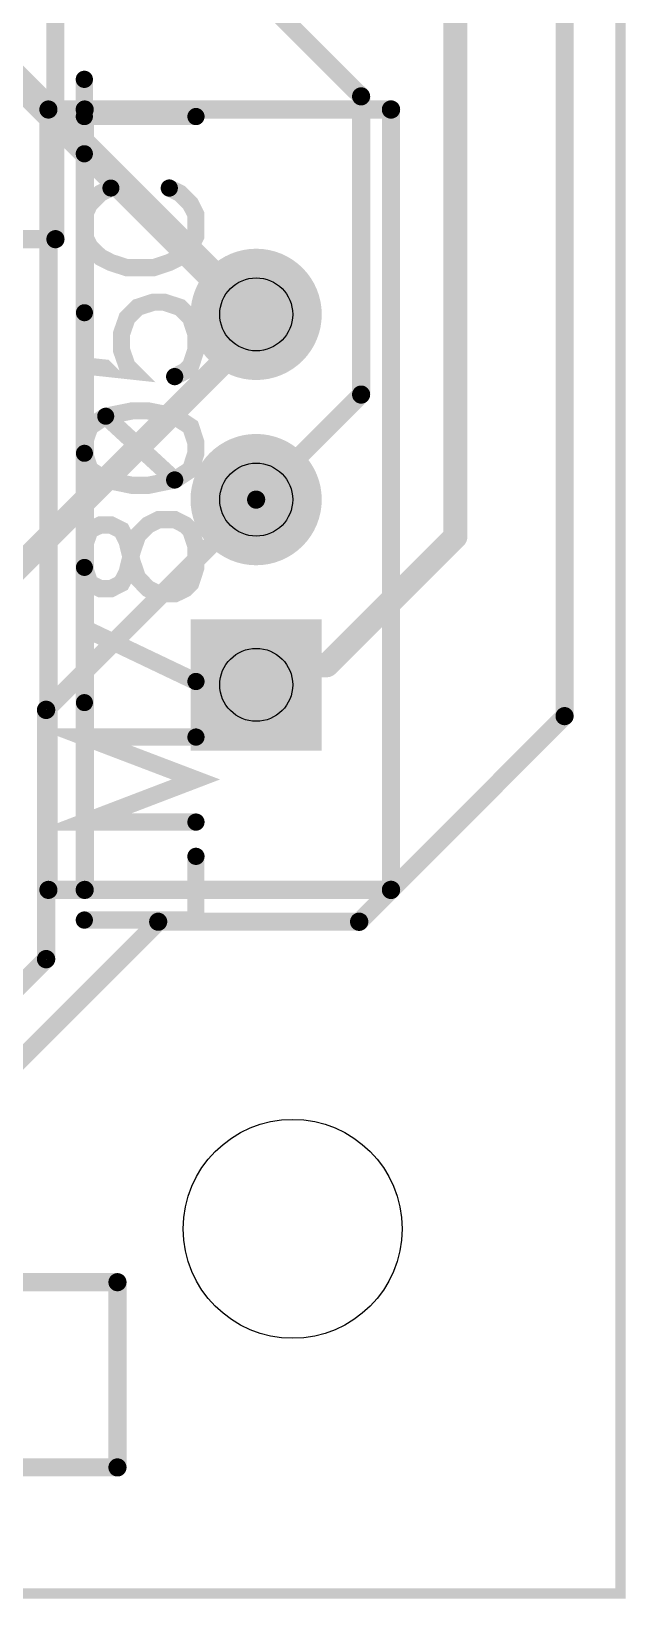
# Model space of a CAD drawing. Extents: x 0 to 2.88, y -0.23 to 2.17.
# Drawn here: x 2.556 to 2.877, y -0.003 to 0.843 of the extents above; entities that cross this region are included whole.
import ezdxf

# ---------------------------------------------------------------- set-up
doc = ezdxf.new("R2010")
doc.units = 0
for name, color, linetype in [('Board_Outline', 13, 'CONTINUOUS'), ('Bottom', 6, 'CONTINUOUS'), ('Bottom_Mask', 10, 'CONTINUOUS'), ('Drill_Bottom', 8, 'CONTINUOUS'), ('Drill_Top', 7, 'CONTINUOUS'), ('Top', 5, 'CONTINUOUS'), ('Top_Mask', 3, 'CONTINUOUS'), ('Top_Silk', 2, 'CONTINUOUS')]:
    doc.layers.add(name, color=color, linetype=linetype)

msp = doc.modelspace()

# ---------------------------------------------------------------- linework, layer by layer
at = {"layer": 'Board_Outline', "linetype": 'CONTINUOUS', "const_width": 0.0055}
msp.add_lwpolyline([(0, 2.1654), (2.874, 2.1654), (2.874, 0), (0, 0), (0, 2.1654)], dxfattribs=at)
at = {"layer": 'Bottom', "linetype": 'CONTINUOUS'}
for points, const_width in [([(2.8438, 0.4737), (2.8438, 2.0375)], 0.0098), ([(2.7339, 0.8083), (2.675, 0.8671)], 0.0098), ([(2.7847, 0.5705), (2.7847, 0.8653)], 0.013), ([(2.6634, 0.7017), (2.525, 0.84)], 0.0157), ([(2.7339, 0.6473), (2.7339, 0.8083)], 0.0098), ([(2.6772, 0.6906), (2.6634, 0.7043)], 0.0157), ([(2.6634, 0.7043), (2.6634, 0.7017)], 0.0157), ([(2.6772, 0.6906), (2.6697, 0.6831)], 0.013), ([(2.6777, 0.6831), (2.5354, 0.5407)], 0.013), ([(2.6697, 0.6831), (2.6777, 0.6831)], 0.013), ([(2.6772, 0.5906), (2.7339, 0.6473)], 0.0098), ([(2.5637, 0.4771), (2.6772, 0.5906)], 0.0098), ([(2.7154, 0.5012), (2.7847, 0.5705)], 0.013), ([(2.6772, 0.4906), (2.6878, 0.5012)], 0.013), ([(2.6878, 0.5012), (2.7154, 0.5012)], 0.013), ([(2.5637, 0.3425), (2.5637, 0.4771)], 0.0098), ([(2.7328, 0.3627), (2.8438, 0.4737)], 0.0098), ([(2.5109, 0.2494), (2.6242, 0.3627)], 0.0098), ([(2.6242, 0.3627), (2.7328, 0.3627)], 0.0098), ([(2.4992, 0.278), (2.5637, 0.3425)], 0.0098)]:
    msp.add_lwpolyline(points, dxfattribs=dict(at, const_width=const_width))
for points, const_width in [([(2.7314, 0.8083, 1), (2.7363, 0.8083, 1), (2.7314, 0.8083, 1)], 0.0049), ([(2.7314, 0.8083, 1), (2.7363, 0.8083, 1), (2.7314, 0.8083, 1)], 0.0049), ([(2.6929, 0.6906, 1), (2.6614, 0.6906, 1), (2.6929, 0.6906, 1)], 0.0315), ([(2.6594, 0.7043, 1), (2.6673, 0.7043, 1), (2.6594, 0.7043, 1)], 0.0079), ([(2.6594, 0.7043, 1), (2.6673, 0.7043, 1), (2.6594, 0.7043, 1)], 0.0079), ([(2.6594, 0.7017, 1), (2.6673, 0.7017, 1), (2.6594, 0.7017, 1)], 0.0079), ([(2.6594, 0.7017, 1), (2.6673, 0.7017, 1), (2.6594, 0.7017, 1)], 0.0079), ([(2.6732, 0.6906, 1), (2.6811, 0.6906, 1), (2.6732, 0.6906, 1)], 0.0079), ([(2.6739, 0.6906, 1), (2.6804, 0.6906, 1), (2.6739, 0.6906, 1)], 0.0065), ([(2.6664, 0.6831, 1), (2.6729, 0.6831, 1), (2.6664, 0.6831, 1)], 0.0065), ([(2.6664, 0.6831, 1), (2.6729, 0.6831, 1), (2.6664, 0.6831, 1)], 0.0065), ([(2.6745, 0.6831, 1), (2.681, 0.6831, 1), (2.6745, 0.6831, 1)], 0.0065), ([(2.6745, 0.6831, 1), (2.681, 0.6831, 1), (2.6745, 0.6831, 1)], 0.0065), ([(2.7314, 0.6473, 1), (2.7363, 0.6473, 1), (2.7314, 0.6473, 1)], 0.0049), ([(2.7314, 0.6473, 1), (2.7363, 0.6473, 1), (2.7314, 0.6473, 1)], 0.0049), ([(2.6929, 0.5906, 1), (2.6614, 0.5906, 1), (2.6929, 0.5906, 1)], 0.0315), ([(2.6747, 0.5906, 1), (2.6796, 0.5906, 1), (2.6747, 0.5906, 1)], 0.0049), ([(2.6747, 0.5906, 1), (2.6796, 0.5906, 1), (2.6747, 0.5906, 1)], 0.0049), ([(2.7815, 0.5705, 1), (2.788, 0.5705, 1), (2.7815, 0.5705, 1)], 0.0065), ([(2.7815, 0.5705, 1), (2.788, 0.5705, 1), (2.7815, 0.5705, 1)], 0.0065), ([(2.6845, 0.5012, 1), (2.691, 0.5012, 1), (2.6845, 0.5012, 1)], 0.0065), ([(2.6845, 0.5012, 1), (2.691, 0.5012, 1), (2.6845, 0.5012, 1)], 0.0065), ([(2.7121, 0.5012, 1), (2.7186, 0.5012, 1), (2.7121, 0.5012, 1)], 0.0065), ([(2.7121, 0.5012, 1), (2.7186, 0.5012, 1), (2.7121, 0.5012, 1)], 0.0065), ([(2.6739, 0.4906, 1), (2.6804, 0.4906, 1), (2.6739, 0.4906, 1)], 0.0065), ([(2.5612, 0.4771, 1), (2.5662, 0.4771, 1), (2.5612, 0.4771, 1)], 0.0049), ([(2.5612, 0.4771, 1), (2.5662, 0.4771, 1), (2.5612, 0.4771, 1)], 0.0049), ([(2.8413, 0.4737, 1), (2.8462, 0.4737, 1), (2.8413, 0.4737, 1)], 0.0049), ([(2.8413, 0.4737, 1), (2.8462, 0.4737, 1), (2.8413, 0.4737, 1)], 0.0049), ([(2.6218, 0.3627, 1), (2.6267, 0.3627, 1), (2.6218, 0.3627, 1)], 0.0049), ([(2.6218, 0.3627, 1), (2.6267, 0.3627, 1), (2.6218, 0.3627, 1)], 0.0049), ([(2.7303, 0.3627, 1), (2.7353, 0.3627, 1), (2.7303, 0.3627, 1)], 0.0049), ([(2.7303, 0.3627, 1), (2.7353, 0.3627, 1), (2.7303, 0.3627, 1)], 0.0049), ([(2.5612, 0.3425, 1), (2.5662, 0.3425, 1), (2.5612, 0.3425, 1)], 0.0049), ([(2.5612, 0.3425, 1), (2.5662, 0.3425, 1), (2.5612, 0.3425, 1)], 0.0049)]:
    msp.add_lwpolyline(points, format="xyb", dxfattribs=dict(at, const_width=const_width))
at = {"layer": 'Bottom'}
msp.add_solid([(2.6457, 0.522), (2.7087, 0.522), (2.6457, 0.4591), (2.7087, 0.4591)], dxfattribs=at)
at = {"layer": 'Bottom_Mask', "linetype": 'CONTINUOUS', "const_width": 0.0354}
for points in [[(2.6949, 0.6906, 1), (2.6594, 0.6906, 1), (2.6949, 0.6906, 1)], [(2.6594, 0.6906, 1), (2.6949, 0.6906, 1), (2.6594, 0.6906, 1)], [(2.6949, 0.5906, 1), (2.6594, 0.5906, 1), (2.6949, 0.5906, 1)], [(2.6594, 0.5906, 1), (2.6949, 0.5906, 1), (2.6594, 0.5906, 1)]]:
    msp.add_lwpolyline(points, format="xyb", dxfattribs=at)
at = {"layer": 'Bottom_Mask'}
msp.add_solid([(2.6417, 0.526), (2.7126, 0.526), (2.6417, 0.4551), (2.7126, 0.4551)], dxfattribs=at)
at = {"layer": 'Drill_Bottom'}
for centre, radius in [((2.6772, 0.6906), 0.0197), ((2.6772, 0.5906), 0.0197), ((2.6772, 0.4906), 0.0197), ((2.6969, 0.1969), 0.0591)]:
    msp.add_circle(centre, radius, dxfattribs=at)
at = {"layer": 'Drill_Top'}
for centre, radius in [((2.6772, 0.6906), 0.0197), ((2.6772, 0.5906), 0.0197), ((2.6772, 0.4906), 0.0197), ((2.6969, 0.1969), 0.0591)]:
    msp.add_circle(centre, radius, dxfattribs=at)
at = {"layer": 'Top', "linetype": 'CONTINUOUS', "const_width": 0.0315}
for points in [[(2.6929, 0.6906, 1), (2.6614, 0.6906, 1), (2.6929, 0.6906, 1)], [(2.6929, 0.5906, 1), (2.6614, 0.5906, 1), (2.6929, 0.5906, 1)]]:
    msp.add_lwpolyline(points, format="xyb", dxfattribs=at)
at = {"layer": 'Top'}
msp.add_solid([(2.6457, 0.522), (2.7087, 0.522), (2.6457, 0.4591), (2.7087, 0.4591)], dxfattribs=at)
at = {"layer": 'Top_Mask', "linetype": 'CONTINUOUS', "const_width": 0.0354}
for points in [[(2.6949, 0.6906, 1), (2.6594, 0.6906, 1), (2.6949, 0.6906, 1)], [(2.6594, 0.6906, 1), (2.6949, 0.6906, 1), (2.6594, 0.6906, 1)], [(2.6949, 0.5906, 1), (2.6594, 0.5906, 1), (2.6949, 0.5906, 1)], [(2.6594, 0.5906, 1), (2.6949, 0.5906, 1), (2.6594, 0.5906, 1)]]:
    msp.add_lwpolyline(points, format="xyb", dxfattribs=at)
at = {"layer": 'Top_Mask'}
msp.add_solid([(2.6417, 0.526), (2.7126, 0.526), (2.6417, 0.4551), (2.7126, 0.4551)], dxfattribs=at)
at = {"layer": 'Top_Silk', "linetype": 'CONTINUOUS'}
for points, const_width in [([(2.5687, 0.7312), (2.5687, 1.0313)], 0.0098), ([(2.5844, 0.7773), (2.5844, 0.8175)], 0.0093), ([(2.565, 0.3799), (2.565, 0.8012)], 0.0098), ([(2.75, 0.8012), (2.565, 0.8012)], 0.0098), ([(2.5846, 0.3799), (2.5846, 0.8012)], 0.0098), ([(2.75, 0.3799), (2.75, 0.8012)], 0.0098), ([(2.5844, 0.7974), (2.6446, 0.7974)], 0.0093), ([(2.5987, 0.7588), (2.593, 0.756), (2.5872, 0.7502), (2.5844, 0.7445), (2.5844, 0.733), (2.5872, 0.7272), (2.593, 0.7215), (2.5987, 0.7186), (2.6073, 0.7158), (2.6217, 0.7158), (2.6302, 0.7186), (2.636, 0.7215), (2.6417, 0.7272), (2.6446, 0.733), (2.6446, 0.7445), (2.6417, 0.7502), (2.636, 0.756), (2.6302, 0.7588)], 0.0093), ([(2.5687, 0.7312), (2.4687, 0.7312)], 0.0098), ([(2.5844, 0.6915), (2.5844, 0.6628), (2.6102, 0.66), (2.6074, 0.6628), (2.6044, 0.6714), (2.6044, 0.68), (2.6074, 0.6886), (2.6131, 0.6944), (2.6217, 0.6972), (2.6274, 0.6972), (2.636, 0.6944), (2.6418, 0.6886), (2.6446, 0.68), (2.6446, 0.6714), (2.6418, 0.6628), (2.6389, 0.66), (2.6332, 0.657)], 0.0093), ([(2.5844, 0.6156), (2.5873, 0.6069), (2.5959, 0.6012), (2.6102, 0.5983), (2.6188, 0.5983), (2.6332, 0.6012), (2.6418, 0.6069), (2.6446, 0.6156), (2.6446, 0.6213), (2.6418, 0.6299), (2.6332, 0.6356), (2.6188, 0.6385), (2.6102, 0.6385), (2.5959, 0.6356), (2.5873, 0.6299), (2.5844, 0.6213), (2.5844, 0.6156)], 0.0093), ([(2.5959, 0.6356), (2.6332, 0.6012)], 0.0093), ([(2.5844, 0.554), (2.5873, 0.5454), (2.593, 0.5425), (2.5987, 0.5425), (2.6044, 0.5454), (2.6074, 0.5511), (2.6102, 0.5626), (2.6131, 0.5712), (2.6188, 0.5769), (2.6245, 0.5798), (2.6332, 0.5798), (2.6389, 0.5769), (2.6418, 0.5741), (2.6446, 0.5655), (2.6446, 0.554), (2.6418, 0.5454), (2.6389, 0.5425), (2.6332, 0.5397), (2.6245, 0.5397), (2.6188, 0.5425), (2.6131, 0.5483), (2.6102, 0.5568), (2.6074, 0.5683), (2.6044, 0.5741), (2.5987, 0.5769), (2.593, 0.5769), (2.5873, 0.5741), (2.5844, 0.5655), (2.5844, 0.554)], 0.0093), ([(2.6446, 0.4924), (2.5844, 0.5211), (2.5844, 0.481)], 0.0093), ([(2.6446, 0.4624), (2.5844, 0.4624), (2.6446, 0.4395), (2.5844, 0.4165), (2.6446, 0.4165)], 0.0093), ([(2.5844, 0.3636), (2.6446, 0.3636), (2.6446, 0.398)], 0.0093), ([(2.75, 0.3799), (2.565, 0.3799)], 0.0098), ([(2.6023, 0.1681), (2.5272, 0.1681)], 0.0098), ([(2.6023, 0.1681), (2.6023, 0.0681)], 0.0098), ([(2.6023, 0.0681), (2.5272, 0.0681)], 0.0098)]:
    msp.add_lwpolyline(points, dxfattribs=dict(at, const_width=const_width))
for points, const_width in [([(2.582, 0.8175, 1), (2.5867, 0.8175, 1), (2.582, 0.8175, 1)], 0.0046), ([(2.5625, 0.8012, 1), (2.5674, 0.8012, 1), (2.5625, 0.8012, 1)], 0.0049), ([(2.5625, 0.8012, 1), (2.5674, 0.8012, 1), (2.5625, 0.8012, 1)], 0.0049), ([(2.5821, 0.8012, 1), (2.587, 0.8012, 1), (2.5821, 0.8012, 1)], 0.0049), ([(2.7475, 0.8012, 1), (2.7525, 0.8012, 1), (2.7475, 0.8012, 1)], 0.0049), ([(2.7475, 0.8012, 1), (2.7525, 0.8012, 1), (2.7475, 0.8012, 1)], 0.0049), ([(2.582, 0.7974, 1), (2.5867, 0.7974, 1), (2.582, 0.7974, 1)], 0.0046), ([(2.6423, 0.7974, 1), (2.647, 0.7974, 1), (2.6423, 0.7974, 1)], 0.0046), ([(2.582, 0.7773, 1), (2.5867, 0.7773, 1), (2.582, 0.7773, 1)], 0.0046), ([(2.5964, 0.7588, 1), (2.601, 0.7588, 1), (2.5964, 0.7588, 1)], 0.0046), ([(2.6279, 0.7588, 1), (2.6326, 0.7588, 1), (2.6279, 0.7588, 1)], 0.0046), ([(2.5663, 0.7312, 1), (2.5712, 0.7312, 1), (2.5663, 0.7312, 1)], 0.0049), ([(2.5663, 0.7312, 1), (2.5712, 0.7312, 1), (2.5663, 0.7312, 1)], 0.0049), ([(2.5821, 0.6915, 1), (2.5867, 0.6915, 1), (2.5821, 0.6915, 1)], 0.0046), ([(2.6308, 0.657, 1), (2.6355, 0.657, 1), (2.6308, 0.657, 1)], 0.0046), ([(2.5936, 0.6356, 1), (2.5982, 0.6356, 1), (2.5936, 0.6356, 1)], 0.0046), ([(2.5821, 0.6156, 1), (2.5867, 0.6156, 1), (2.5821, 0.6156, 1)], 0.0046), ([(2.6308, 0.6012, 1), (2.6355, 0.6012, 1), (2.6308, 0.6012, 1)], 0.0046), ([(2.5821, 0.554, 1), (2.5867, 0.554, 1), (2.5821, 0.554, 1)], 0.0046), ([(2.6423, 0.4924, 1), (2.647, 0.4924, 1), (2.6423, 0.4924, 1)], 0.0046), ([(2.5821, 0.481, 1), (2.5867, 0.481, 1), (2.5821, 0.481, 1)], 0.0046), ([(2.6423, 0.4624, 1), (2.647, 0.4624, 1), (2.6423, 0.4624, 1)], 0.0046), ([(2.6423, 0.4165, 1), (2.647, 0.4165, 1), (2.6423, 0.4165, 1)], 0.0046), ([(2.6423, 0.398, 1), (2.647, 0.398, 1), (2.6423, 0.398, 1)], 0.0046), ([(2.5625, 0.3799, 1), (2.5674, 0.3799, 1), (2.5625, 0.3799, 1)], 0.0049), ([(2.5625, 0.3799, 1), (2.5674, 0.3799, 1), (2.5625, 0.3799, 1)], 0.0049), ([(2.5821, 0.3799, 1), (2.587, 0.3799, 1), (2.5821, 0.3799, 1)], 0.0049), ([(2.7475, 0.3799, 1), (2.7525, 0.3799, 1), (2.7475, 0.3799, 1)], 0.0049), ([(2.7475, 0.3799, 1), (2.7525, 0.3799, 1), (2.7475, 0.3799, 1)], 0.0049), ([(2.582, 0.3636, 1), (2.5867, 0.3636, 1), (2.582, 0.3636, 1)], 0.0046), ([(2.5998, 0.1681, 1), (2.6047, 0.1681, 1), (2.5998, 0.1681, 1)], 0.0049), ([(2.5998, 0.1681, 1), (2.6047, 0.1681, 1), (2.5998, 0.1681, 1)], 0.0049), ([(2.5998, 0.0681, 1), (2.6047, 0.0681, 1), (2.5998, 0.0681, 1)], 0.0049), ([(2.5998, 0.0681, 1), (2.6047, 0.0681, 1), (2.5998, 0.0681, 1)], 0.0049)]:
    msp.add_lwpolyline(points, format="xyb", dxfattribs=dict(at, const_width=const_width))

doc.saveas('drawing.dxf')
